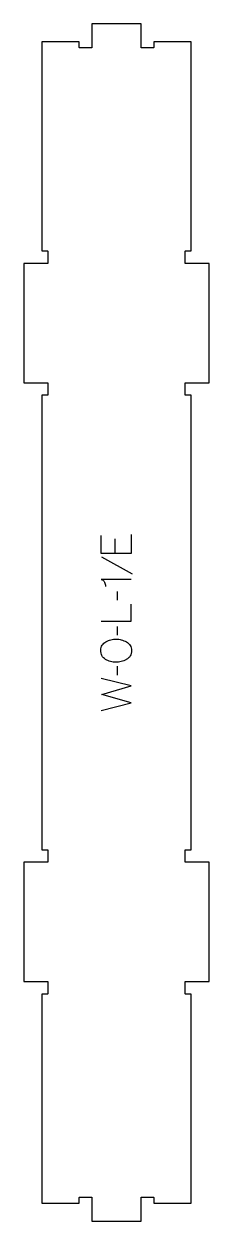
# Model space of a CAD drawing. Extents: x 0 to 186, y 0 to 1200.
import ezdxf

# ---------------------------------------------------------------- set-up
doc = ezdxf.new("R2010")
doc.units = 0
doc.layers.add('1_ANYTOOL_1MMDEEP_LABELS_S', color=2, linetype='CONTINUOUS')
doc.layers.add('4_ANYTOOL_CUTTHROUGH_OUTSI', color=5, linetype='CONTINUOUS')

msp = doc.modelspace()

# ---------------------------------------------------------------- linework, layer by layer
at = {"layer": '1_ANYTOOL_1MMDEEP_LABELS_S'}
for p, q in [((91.228571, 683.707143), (91.228571, 669.05)), ((77.771429, 665.621429), (108.542857, 648.435714)), ((93.414286, 630.778571), (93.5, 621.992857)), ((93.414286, 595.892857), (93.5, 587.107143)), ((93.414286, 555.864286), (93.5, 547.078571))]:
    msp.add_line(p, q, dxfattribs=at)
for points in [[(107.3, 687.992857), (107.3, 669.05), (77.3, 669.05), (77.3, 686.878571)], [(77.3, 601.035714), (107.3, 601.035714), (107.3, 618.135714)], [(77.3, 511.507143), (107.3, 519.221429), (78.2, 527.664286), (107.3, 536.15), (77.3, 543.65)]]:
    msp.add_lwpolyline(points, dxfattribs=at)
msp.add_lwpolyline([(107.3, 642.907143), (77.257143, 642.907143, -0.057478), (78.35011, 642.64312, -0.075801), (79.330357, 642.103571, -0.075474), (80.114232, 641.288119, -0.055107), (80.664286, 640.292857, -0.039607), (81.363797, 638.150617, -0.05918), (81.628571, 635.921429)], format="xyb", dxfattribs=at)
msp.add_lwpolyline([(76.957143, 571.935714, -0.064784), (77.305064, 574.60967, -0.088904), (78.435714, 577.035714, -0.05419), (80.127844, 578.958279, -0.051179), (82.185714, 580.485714, -0.041653), (84.614487, 581.667914, -0.036749), (87.2, 582.457143, -0.024892), (89.819263, 582.914922, -0.030823), (92.471429, 583.078571, -0.034269), (95.043925, 582.902052, -0.031918), (97.571429, 582.3875, -0.031725), (100.180825, 581.499313, -0.026303), (102.671429, 580.314286, -0.058719), (104.833176, 578.790505, -0.077745), (106.496429, 576.751786, -0.077243), (107.475266, 574.264797, -0.055252), (107.771429, 571.592857, -0.054051), (107.47285, 568.838932, -0.077615), (106.475, 566.273214, -0.078558), (104.787927, 564.198141, -0.060481), (102.585714, 562.657143, -0.02629), (100.046495, 561.470482, -0.031299), (97.389286, 560.583929, -0.031469), (94.80247, 560.06889, -0.033416), (92.171429, 559.892857, -0.032847), (89.45448, 560.071535, -0.035049), (86.7875, 560.616071, -0.03503), (84.210461, 561.532045, -0.032231), (81.778571, 562.785714, -0.062518), (79.711477, 564.407603, -0.074052), (78.1625, 566.519643, -0.072322), (77.231609, 569.146496, -0.049083)], format="xyb", close=True, dxfattribs=at)
at = {"layer": '4_ANYTOOL_CUTTHROUGH_OUTSI'}
msp.add_lwpolyline([(167.5, 372), (167.5, 827.5), (161.75, 827.5, -0.414214), (161.5, 827.75), (161.5, 839.75, -0.414214), (161.75, 840), (185.5, 840), (185.5, 959.5), (161.75, 959.5, -0.414214), (161.5, 959.75), (161.5, 971.75, -0.414214), (161.75, 972), (167.5, 972), (167.5, 1181.5), (130, 1181.5), (130, 1175.75, -0.414214), (129.75, 1175.5), (117.75, 1175.5, -0.414214), (117.5, 1175.75), (117.5, 1199.5), (68, 1199.5), (68, 1175.75, -0.414214), (67.75, 1175.5), (55.75, 1175.5, -0.414214), (55.5, 1175.75), (55.5, 1181.5), (18, 1181.5), (18, 972), (23.75, 972, -0.414214), (24, 971.75), (24, 959.75, -0.414214), (23.75, 959.5), (0, 959.5), (0, 840), (23.75, 840, -0.414214), (24, 839.75), (24, 827.75, -0.414214), (23.75, 827.5), (18, 827.5), (18, 372), (23.75, 372, -0.414214), (24, 371.75), (24, 359.75, -0.414214), (23.75, 359.5), (0, 359.5), (0, 240), (23.75, 240, -0.414214), (24, 239.75), (24, 227.75, -0.414214), (23.75, 227.5), (18, 227.5), (18, 18), (55.5, 18), (55.5, 23.75, -0.414214), (55.75, 24), (67.75, 24, -0.414214), (68, 23.75), (68, 0), (117.5, 0), (117.5, 23.75, -0.414214), (117.75, 24), (129.75, 24, -0.414214), (130, 23.75), (130, 18), (167.5, 18), (167.5, 227.5), (161.75, 227.5, -0.414214), (161.5, 227.75), (161.5, 239.75, -0.414214), (161.75, 240), (185.5, 240), (185.5, 359.5), (161.75, 359.5, -0.414214), (161.5, 359.75), (161.5, 371.75, -0.414214), (161.75, 372)], format="xyb", close=True, dxfattribs=at)

doc.saveas('drawing.dxf')
